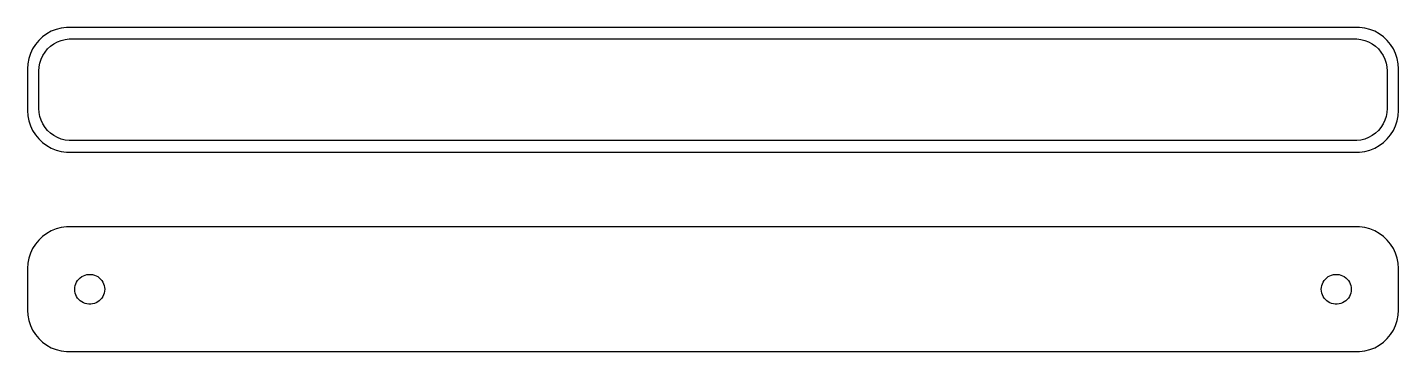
# Model space of a CAD drawing. Header units: metres. Extents: x -82 to 82, y 17 to 55.
import ezdxf

# ---------------------------------------------------------------- set-up
doc = ezdxf.new("R2010")
doc.units = ezdxf.units.M

msp = doc.modelspace()

# ---------------------------------------------------------------- linework, layer by layer
for p, q in [((-80.1791, 54.7216), (-80.6871, 54.3526)), ((-79.6289, 55.0241), (-80.1791, 54.7216)), ((-79.0451, 55.2553), (-79.6289, 55.0241)), ((-78.4369, 55.4114), (-79.0451, 55.2553)), ((-77.8139, 55.4901), (-78.4369, 55.4114)), ((77.8139, 55.4901), (-77.8139, 55.4901)), ((78.4369, 55.4114), (77.8139, 55.4901)), ((79.0451, 55.2553), (78.4369, 55.4114)), ((79.6289, 55.0241), (79.0451, 55.2553)), ((80.1791, 54.7216), (79.6289, 55.0241)), ((80.6871, 54.3526), (80.1791, 54.7216)), ((-81.8815, 52.9088), (-82.1489, 52.3406)), ((-81.5451, 53.4389), (-81.8815, 52.9088)), ((-81.1448, 53.9227), (-81.5451, 53.4389)), ((-80.6871, 54.3526), (-81.1448, 53.9227)), ((-80.3805, 52.5244), (-80.0707, 52.8988)), ((-80.0707, 52.8988), (-79.7165, 53.2315)), ((-79.7165, 53.2315), (-79.3234, 53.5171)), ((-79.3234, 53.5171), (-78.8975, 53.7512)), ((-78.8975, 53.7512), (-78.4457, 53.9301)), ((-78.4457, 53.9301), (-77.9751, 54.0509)), ((-77.9751, 54.0509), (-77.493, 54.1118)), ((-77.493, 54.1118), (77.493, 54.1118)), ((77.493, 54.1118), (77.9751, 54.0509)), ((77.9751, 54.0509), (78.4457, 53.9301)), ((78.4457, 53.9301), (78.8975, 53.7512)), ((78.8975, 53.7512), (79.3234, 53.5171)), ((79.3234, 53.5171), (79.7165, 53.2315)), ((79.7165, 53.2315), (80.0707, 52.8988)), ((80.0707, 52.8988), (80.3805, 52.5244)), ((81.1448, 53.9227), (80.6871, 54.3526)), ((81.5451, 53.4389), (81.1448, 53.9227)), ((81.8815, 52.9088), (81.5451, 53.4389)), ((82.1489, 52.3406), (81.8815, 52.9088)), ((-82.3429, 51.7434), (-82.4606, 51.1267)), ((-82.1489, 52.3406), (-82.3429, 51.7434)), ((-81.089, 50.735), (-80.9979, 51.2123)), ((-80.9979, 51.2123), (-80.8477, 51.6744)), ((-80.8477, 51.6744), (-80.6408, 52.1141)), ((-80.6408, 52.1141), (-80.3805, 52.5244)), ((80.3805, 52.5244), (80.6408, 52.1141)), ((80.6408, 52.1141), (80.8477, 51.6744)), ((80.8477, 51.6744), (80.9979, 51.2123)), ((80.9979, 51.2123), (81.089, 50.735)), ((82.3429, 51.7434), (82.1489, 52.3406)), ((82.4606, 51.1267), (82.3429, 51.7434)), ((-82.4606, 51.1267), (-82.5, 50.5)), ((-82.5, 50.5), (-82.5, 45.5)), ((-81.1195, 50.25), (-81.089, 50.735)), ((-81.1195, 45.75), (-81.1195, 50.25)), ((81.089, 50.735), (81.1195, 50.25)), ((81.1195, 50.25), (81.1195, 45.75)), ((82.5, 50.5), (82.4606, 51.1267)), ((82.5, 45.5), (82.5, 50.5)), ((-82.5, 45.5), (-82.4606, 44.8733)), ((-82.4606, 44.8733), (-82.3429, 44.2566)), ((-81.089, 45.265), (-81.1195, 45.75)), ((-80.9979, 44.7877), (-81.089, 45.265)), ((-80.8477, 44.3256), (-80.9979, 44.7877)), ((80.9979, 44.7877), (80.8477, 44.3256)), ((81.089, 45.265), (80.9979, 44.7877)), ((81.1195, 45.75), (81.089, 45.265)), ((82.3429, 44.2566), (82.4606, 44.8733)), ((82.4606, 44.8733), (82.5, 45.5)), ((-82.3429, 44.2566), (-82.1489, 43.6594)), ((-82.1489, 43.6594), (-81.8815, 43.0912)), ((-81.8815, 43.0912), (-81.5451, 42.5611)), ((-80.6408, 43.8859), (-80.8477, 44.3256)), ((-80.3805, 43.4756), (-80.6408, 43.8859)), ((-80.0707, 43.1012), (-80.3805, 43.4756)), ((-79.7165, 42.7685), (-80.0707, 43.1012)), ((80.0707, 43.1012), (79.7165, 42.7685)), ((80.3805, 43.4756), (80.0707, 43.1012)), ((80.6408, 43.8859), (80.3805, 43.4756)), ((80.8477, 44.3256), (80.6408, 43.8859)), ((81.5451, 42.5611), (81.8815, 43.0912)), ((81.8815, 43.0912), (82.1489, 43.6594)), ((82.1489, 43.6594), (82.3429, 44.2566)), ((-81.5451, 42.5611), (-81.1448, 42.0773)), ((-81.1448, 42.0773), (-80.6871, 41.6474)), ((-80.6871, 41.6474), (-80.1791, 41.2784)), ((-80.1791, 41.2784), (-79.6289, 40.9759)), ((-79.3234, 42.4829), (-79.7165, 42.7685)), ((-78.8975, 42.2488), (-79.3234, 42.4829)), ((-78.4457, 42.0699), (-78.8975, 42.2488)), ((-77.9751, 41.9491), (-78.4457, 42.0699)), ((-77.493, 41.8882), (-77.9751, 41.9491)), ((77.493, 41.8882), (-77.493, 41.8882)), ((77.9751, 41.9491), (77.493, 41.8882)), ((78.4457, 42.0699), (77.9751, 41.9491)), ((78.8975, 42.2488), (78.4457, 42.0699)), ((79.3234, 42.4829), (78.8975, 42.2488)), ((79.7165, 42.7685), (79.3234, 42.4829)), ((79.6289, 40.9759), (80.1791, 41.2784)), ((80.1791, 41.2784), (80.6871, 41.6474)), ((80.6871, 41.6474), (81.1448, 42.0773)), ((81.1448, 42.0773), (81.5451, 42.5611)), ((-79.6289, 40.9759), (-79.0451, 40.7447)), ((-79.0451, 40.7447), (-78.4369, 40.5886)), ((-78.4369, 40.5886), (-77.8139, 40.5099)), ((-77.8139, 40.5099), (77.8139, 40.5099)), ((77.8139, 40.5099), (78.4369, 40.5886)), ((78.4369, 40.5886), (79.0451, 40.7447)), ((79.0451, 40.7447), (79.6289, 40.9759)), ((-78.4369, 31.4114), (-79.0451, 31.2553)), ((-77.8139, 31.4901), (-78.4369, 31.4114)), ((77.8139, 31.4901), (-77.8139, 31.4901)), ((78.4369, 31.4114), (77.8139, 31.4901)), ((79.0451, 31.2553), (78.4369, 31.4114)), ((-81.1448, 29.9227), (-81.5451, 29.4389)), ((-80.6871, 30.3526), (-81.1448, 29.9227)), ((-80.1791, 30.7216), (-80.6871, 30.3526)), ((-79.6289, 31.0241), (-80.1791, 30.7216)), ((-79.0451, 31.2553), (-79.6289, 31.0241)), ((79.6289, 31.0241), (79.0451, 31.2553)), ((80.1791, 30.7216), (79.6289, 31.0241)), ((80.6871, 30.3526), (80.1791, 30.7216)), ((81.1448, 29.9227), (80.6871, 30.3526)), ((81.5451, 29.4389), (81.1448, 29.9227)), ((-82.1489, 28.3406), (-82.3429, 27.7434)), ((-81.8815, 28.9088), (-82.1489, 28.3406)), ((-81.5451, 29.4389), (-81.8815, 28.9088)), ((81.8815, 28.9088), (81.5451, 29.4389)), ((82.1489, 28.3406), (81.8815, 28.9088)), ((82.3429, 27.7434), (82.1489, 28.3406)), ((-82.4606, 27.1267), (-82.5, 26.5)), ((-82.5, 26.5), (-82.5, 21.5)), ((-82.3429, 27.7434), (-82.4606, 27.1267)), ((82.4606, 27.1267), (82.3429, 27.7434)), ((82.5, 26.5), (82.4606, 27.1267)), ((82.5, 21.5), (82.5, 26.5)), ((-76.6736, 24.6626), (-76.5773, 24.8671)), ((-76.5773, 24.8671), (-76.4562, 25.058)), ((-76.4562, 25.058), (-76.3121, 25.2322)), ((-76.3121, 25.2322), (-76.1474, 25.3869)), ((-76.1474, 25.3869), (-75.9645, 25.5198)), ((-75.9645, 25.5198), (-75.7664, 25.6287)), ((-75.7664, 25.6287), (-75.5562, 25.7119)), ((-75.5562, 25.7119), (-75.3373, 25.7681)), ((-75.3373, 25.7681), (-75.113, 25.7964)), ((-75.113, 25.7964), (-74.887, 25.7964)), ((-74.887, 25.7964), (-74.6627, 25.7681)), ((-74.6627, 25.7681), (-74.4438, 25.7119)), ((-74.4438, 25.7119), (-74.2336, 25.6287)), ((-74.2336, 25.6287), (-74.0355, 25.5198)), ((-74.0355, 25.5198), (-73.8526, 25.3869)), ((-73.8526, 25.3869), (-73.6879, 25.2322)), ((-73.6879, 25.2322), (-73.5438, 25.058)), ((-73.5438, 25.058), (-73.4226, 24.8671)), ((-73.4226, 24.8671), (-73.3264, 24.6626)), ((73.3264, 24.6626), (73.4226, 24.8671)), ((73.4226, 24.8671), (73.5438, 25.058)), ((73.5438, 25.058), (73.6879, 25.2322)), ((73.6879, 25.2322), (73.8526, 25.3869)), ((73.8526, 25.3869), (74.0355, 25.5198)), ((74.0355, 25.5198), (74.2336, 25.6287)), ((74.2336, 25.6287), (74.4438, 25.7119)), ((74.4438, 25.7119), (74.6627, 25.7681)), ((74.6627, 25.7681), (74.887, 25.7964)), ((74.887, 25.7964), (75.113, 25.7964)), ((75.113, 25.7964), (75.3373, 25.7681)), ((75.3373, 25.7681), (75.5562, 25.7119)), ((75.5562, 25.7119), (75.7664, 25.6287)), ((75.7664, 25.6287), (75.9645, 25.5198)), ((75.9645, 25.5198), (76.1474, 25.3869)), ((76.1474, 25.3869), (76.3121, 25.2322)), ((76.3121, 25.2322), (76.4562, 25.058)), ((76.4562, 25.058), (76.5773, 24.8671)), ((76.5773, 24.8671), (76.6736, 24.6626)), ((-76.8, 24), (-76.7858, 24.2256)), ((-76.7858, 23.7744), (-76.8, 24)), ((-76.7858, 24.2256), (-76.7434, 24.4476)), ((-76.7434, 23.5524), (-76.7858, 23.7744)), ((-76.7434, 24.4476), (-76.6736, 24.6626)), ((-76.6736, 23.3374), (-76.7434, 23.5524)), ((-76.5773, 23.1329), (-76.6736, 23.3374)), ((-76.4562, 22.942), (-76.5773, 23.1329)), ((-73.4226, 23.1329), (-73.5438, 22.942)), ((-73.3264, 23.3374), (-73.4226, 23.1329)), ((-73.3264, 24.6626), (-73.2565, 24.4476)), ((-73.2565, 23.5524), (-73.3264, 23.3374)), ((-73.2565, 24.4476), (-73.2142, 24.2256)), ((-73.2142, 23.7744), (-73.2565, 23.5524)), ((-73.2142, 24.2256), (-73.2, 24)), ((-73.2, 24), (-73.2142, 23.7744)), ((73.2, 24), (73.2142, 24.2256)), ((73.2142, 23.7744), (73.2, 24)), ((73.2142, 24.2256), (73.2565, 24.4476)), ((73.2565, 23.5524), (73.2142, 23.7744)), ((73.2565, 24.4476), (73.3264, 24.6626)), ((73.3264, 23.3374), (73.2565, 23.5524)), ((73.4226, 23.1329), (73.3264, 23.3374)), ((73.5438, 22.942), (73.4226, 23.1329)), ((76.5773, 23.1329), (76.4562, 22.942)), ((76.6736, 23.3374), (76.5773, 23.1329)), ((76.6736, 24.6626), (76.7434, 24.4476)), ((76.7434, 23.5524), (76.6736, 23.3374)), ((76.7434, 24.4476), (76.7858, 24.2256)), ((76.7858, 23.7744), (76.7434, 23.5524)), ((76.7858, 24.2256), (76.8, 24)), ((76.8, 24), (76.7858, 23.7744)), ((-82.5, 21.5), (-82.4606, 20.8733)), ((-76.3121, 22.7678), (-76.4562, 22.942)), ((-76.1474, 22.6131), (-76.3121, 22.7678)), ((-75.9645, 22.4802), (-76.1474, 22.6131)), ((-75.7664, 22.3713), (-75.9645, 22.4802)), ((-75.5562, 22.2881), (-75.7664, 22.3713)), ((-75.3373, 22.2319), (-75.5562, 22.2881)), ((-75.113, 22.2036), (-75.3373, 22.2319)), ((-74.887, 22.2036), (-75.113, 22.2036)), ((-74.6627, 22.2319), (-74.887, 22.2036)), ((-74.4438, 22.2881), (-74.6627, 22.2319)), ((-74.2336, 22.3713), (-74.4438, 22.2881)), ((-74.0355, 22.4802), (-74.2336, 22.3713)), ((-73.8526, 22.6131), (-74.0355, 22.4802)), ((-73.6879, 22.7678), (-73.8526, 22.6131)), ((-73.5438, 22.942), (-73.6879, 22.7678)), ((73.6879, 22.7678), (73.5438, 22.942)), ((73.8526, 22.6131), (73.6879, 22.7678)), ((74.0355, 22.4802), (73.8526, 22.6131)), ((74.2336, 22.3713), (74.0355, 22.4802)), ((74.4438, 22.2881), (74.2336, 22.3713)), ((74.6627, 22.2319), (74.4438, 22.2881)), ((74.887, 22.2036), (74.6627, 22.2319)), ((75.113, 22.2036), (74.887, 22.2036)), ((75.3373, 22.2319), (75.113, 22.2036)), ((75.5562, 22.2881), (75.3373, 22.2319)), ((75.7664, 22.3713), (75.5562, 22.2881)), ((75.9645, 22.4802), (75.7664, 22.3713)), ((76.1474, 22.6131), (75.9645, 22.4802)), ((76.3121, 22.7678), (76.1474, 22.6131)), ((76.4562, 22.942), (76.3121, 22.7678)), ((82.4606, 20.8733), (82.5, 21.5)), ((-82.4606, 20.8733), (-82.3429, 20.2566)), ((-82.3429, 20.2566), (-82.1489, 19.6594)), ((82.1489, 19.6594), (82.3429, 20.2566)), ((82.3429, 20.2566), (82.4606, 20.8733)), ((-82.1489, 19.6594), (-81.8815, 19.0912)), ((-81.8815, 19.0912), (-81.5451, 18.5611)), ((-81.5451, 18.5611), (-81.1448, 18.0773)), ((81.1448, 18.0773), (81.5451, 18.5611)), ((81.5451, 18.5611), (81.8815, 19.0912)), ((81.8815, 19.0912), (82.1489, 19.6594)), ((-81.1448, 18.0773), (-80.6871, 17.6474)), ((-80.6871, 17.6474), (-80.1791, 17.2784)), ((-80.1791, 17.2784), (-79.6289, 16.9759)), ((-79.6289, 16.9759), (-79.0451, 16.7447)), ((-79.0451, 16.7447), (-78.4369, 16.5886)), ((-78.4369, 16.5886), (-77.8139, 16.5099)), ((-77.8139, 16.5099), (77.8139, 16.5099)), ((77.8139, 16.5099), (78.4369, 16.5886)), ((78.4369, 16.5886), (79.0451, 16.7447)), ((79.0451, 16.7447), (79.6289, 16.9759)), ((79.6289, 16.9759), (80.1791, 17.2784)), ((80.1791, 17.2784), (80.6871, 17.6474)), ((80.6871, 17.6474), (81.1448, 18.0773))]:
    msp.add_line(p, q)

doc.saveas('drawing.dxf')
